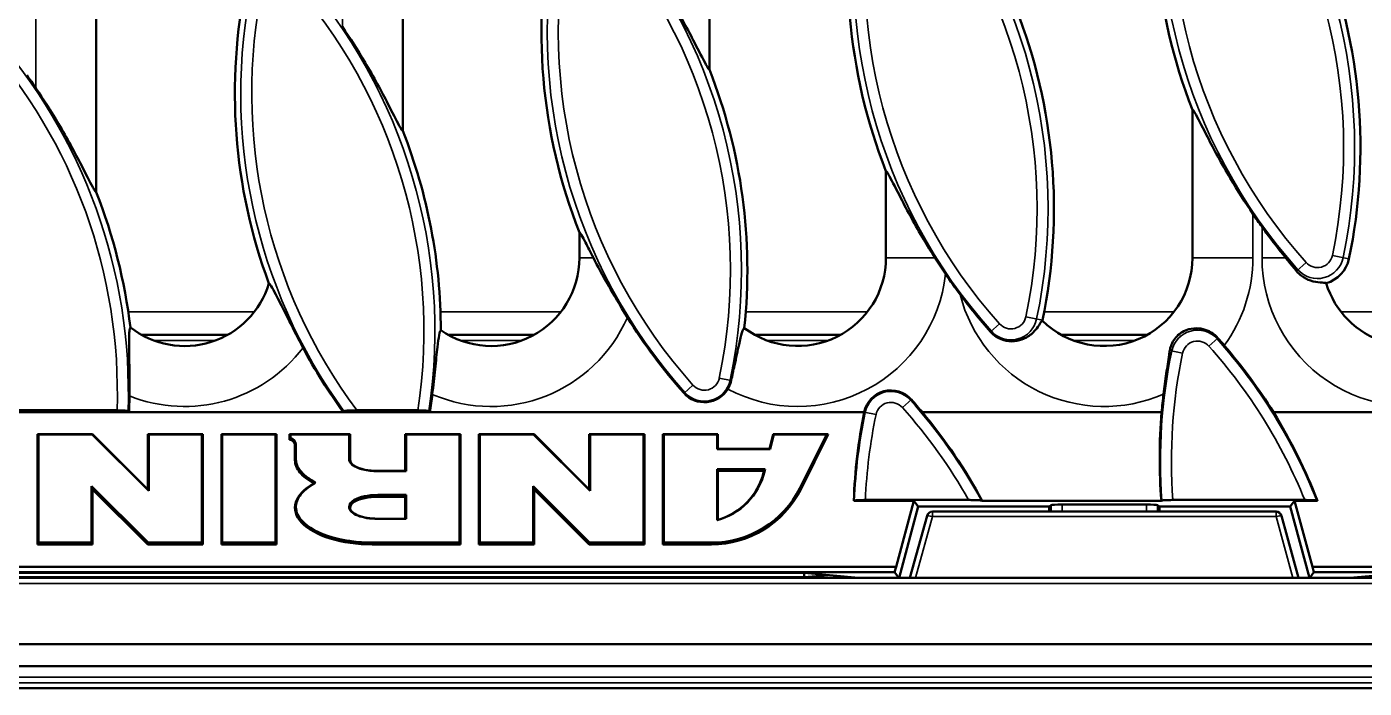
# Model space of a CAD drawing. Header units: millimetres. Extents: x 0 to 1485, y 0 to 1050.
# Drawn here: x 1100.9 to 1222.1, y 411.2 to 471.1 of the extents above; entities that cross this region are included whole.
import ezdxf

# ---------------------------------------------------------------- set-up
doc = ezdxf.new("R2010")
doc.units = ezdxf.units.MM
doc.header["$LTSCALE"] = 2.5
doc.layers.add('Sichtbar (ISO)', color=7, linetype='Continuous', lineweight=50)
doc.layers.add('Sichtbar schmal (ISO)', color=7, linetype='Continuous', lineweight=35)

msp = doc.modelspace()

# ---------------------------------------------------------------- linework, layer by layer
at = {"layer": 'Sichtbar (ISO)'}
for p, q in [((1162.764, 467.215), (1162.764, 486.685)), ((1134.987, 461.659), (1134.987, 481.129)), ((1107.209, 456.104), (1107.209, 475.573)), ((1206.542, 463.588), (1206.542, 450.179)), ((1178.764, 458.032), (1178.764, 450.179)), ((1150.987, 452.477), (1150.987, 450.179)), ((1119.082, 443.179), (1111.336, 443.179)), ((1146.86, 443.179), (1139.114, 443.179)), ((1174.637, 443.179), (1166.891, 443.179)), ((1202.415, 443.179), (1194.669, 443.179)), ((1099.471, 436.354), (1109.094, 436.354)), ((1130.828, 436.354), (1136.36, 436.354)), ((1053.763, 436.179), (1176.793, 436.179)), ((1182.065, 436.179), (1203.741, 436.179)), ((1213.877, 436.179), (1231.329, 436.179)), ((1101.876, 424.21), (1101.876, 434.184)), ((1101.876, 434.184), (1106.876, 434.184)), ((1101.876, 434.184), (1101.963, 434.168)), ((1101.963, 424.368), (1101.963, 434.168)), ((1101.963, 434.168), (1106.839, 434.168)), ((1106.876, 434.184), (1106.839, 434.168)), ((1106.839, 434.168), (1111.963, 429.058)), ((1106.876, 434.184), (1111.876, 429.197)), ((1111.876, 429.197), (1111.876, 434.184)), ((1111.876, 434.184), (1116.876, 434.184)), ((1111.876, 434.184), (1111.963, 434.168)), ((1111.963, 429.058), (1111.963, 434.168)), ((1111.963, 434.168), (1116.788, 434.168)), ((1116.876, 434.184), (1116.788, 434.168)), ((1116.788, 434.168), (1116.788, 424.368)), ((1116.876, 434.184), (1116.876, 424.21)), ((1118.542, 424.21), (1118.542, 434.184)), ((1118.542, 434.184), (1123.542, 434.184)), ((1118.542, 434.184), (1118.63, 434.168)), ((1118.63, 424.368), (1118.63, 434.168)), ((1118.63, 434.168), (1123.455, 434.168)), ((1123.542, 434.184), (1123.455, 434.168)), ((1123.455, 434.168), (1123.455, 424.368)), ((1123.542, 434.184), (1123.542, 424.21)), ((1124.709, 433.686), (1124.709, 434.184)), ((1124.709, 434.184), (1130.209, 434.184)), ((1124.709, 434.184), (1124.796, 434.168)), ((1124.796, 433.838), (1124.796, 434.168)), ((1124.796, 434.168), (1130.121, 434.168)), ((1130.209, 434.184), (1130.121, 434.168)), ((1130.121, 434.168), (1130.121, 431.928)), ((1130.209, 434.184), (1130.209, 431.857)), ((1135.209, 430.859), (1135.209, 434.184)), ((1135.209, 434.184), (1140.209, 434.184)), ((1135.209, 434.184), (1135.296, 434.168)), ((1135.296, 430.843), (1135.296, 434.168)), ((1135.296, 434.168), (1140.121, 434.168)), ((1140.209, 434.184), (1140.121, 434.168)), ((1140.121, 434.168), (1140.121, 424.368)), ((1140.209, 434.184), (1140.209, 424.21)), ((1141.876, 424.21), (1141.876, 434.184)), ((1141.876, 434.184), (1146.876, 434.184)), ((1141.876, 434.184), (1141.963, 434.168)), ((1141.963, 424.368), (1141.963, 434.168)), ((1141.963, 434.168), (1146.839, 434.168)), ((1146.876, 434.184), (1146.839, 434.168)), ((1146.839, 434.168), (1151.963, 429.058)), ((1146.876, 434.184), (1151.876, 429.197)), ((1151.876, 429.197), (1151.876, 434.184)), ((1151.876, 434.184), (1156.876, 434.184)), ((1151.876, 434.184), (1151.963, 434.168)), ((1151.963, 429.058), (1151.963, 434.168)), ((1151.963, 434.168), (1156.788, 434.168)), ((1156.876, 434.184), (1156.788, 434.168)), ((1156.788, 434.168), (1156.788, 424.368)), ((1156.876, 434.184), (1156.876, 424.21)), ((1158.542, 424.21), (1158.542, 434.184)), ((1158.542, 434.184), (1163.542, 434.184)), ((1158.542, 434.184), (1158.63, 434.168)), ((1158.63, 424.368), (1158.63, 434.168)), ((1158.63, 434.168), (1163.455, 434.168)), ((1163.542, 434.184), (1163.455, 434.168)), ((1163.455, 434.168), (1163.455, 432.838)), ((1163.542, 434.184), (1163.542, 432.854)), ((1168.209, 432.854), (1168.542, 434.184)), ((1168.277, 432.838), (1168.611, 434.168)), ((1168.542, 434.184), (1173.542, 434.184)), ((1168.542, 434.184), (1168.611, 434.168)), ((1168.611, 434.168), (1173.401, 434.168)), ((1173.401, 434.168), (1170.964, 429.307)), ((1173.542, 434.184), (1171.042, 429.197)), ((1173.542, 434.184), (1173.401, 434.168)), ((1125.209, 431.857), (1125.209, 433.187)), ((1125.296, 431.928), (1125.296, 433.258)), ((1163.542, 432.854), (1163.455, 432.838)), ((1163.455, 432.838), (1168.277, 432.838)), ((1163.542, 432.854), (1168.209, 432.854)), ((1168.209, 432.854), (1168.277, 432.838)), ((1132.709, 430.859), (1135.209, 430.859)), ((1132.709, 430.843), (1135.296, 430.843)), ((1135.209, 430.859), (1135.296, 430.843)), ((1163.455, 426.397), (1163.455, 431.018)), ((1163.542, 430.859), (1163.455, 431.018)), ((1163.455, 431.018), (1167.821, 431.018)), ((1163.542, 430.859), (1163.542, 426.441)), ((1167.709, 430.859), (1163.542, 430.859)), ((1167.674, 430.72), (1167.709, 430.859)), ((1167.709, 430.859), (1167.821, 431.018)), ((1167.821, 431.018), (1167.759, 430.771)), ((1111.912, 424.368), (1106.788, 429.479)), ((1106.876, 429.197), (1106.788, 429.479)), ((1106.788, 429.479), (1106.788, 424.368)), ((1111.876, 424.21), (1106.876, 429.197)), ((1106.876, 429.197), (1106.876, 424.21)), ((1111.876, 429.197), (1111.963, 429.058)), ((1151.912, 424.368), (1146.788, 429.479)), ((1146.876, 429.197), (1146.788, 429.479)), ((1146.788, 429.479), (1146.788, 424.368)), ((1151.876, 424.21), (1146.876, 429.197)), ((1146.876, 429.197), (1146.876, 424.21)), ((1151.876, 429.197), (1151.963, 429.058)), ((1132.709, 428.691), (1135.296, 428.691)), ((1135.209, 428.532), (1132.709, 428.532)), ((1135.209, 428.532), (1135.296, 428.691)), ((1135.209, 426.537), (1135.209, 428.532)), ((1135.296, 428.691), (1135.296, 426.521)), ((1175.851, 428.157), (1175.897, 428.184)), ((1175.851, 428.157), (1181.301, 428.157)), ((1176.896, 428.232), (1186.251, 428.232)), ((1181.301, 428.157), (1179.676, 422.179)), ((1181.686, 427.655), (1181.301, 428.157)), ((1187.418, 428.184), (1187.429, 428.179)), ((1187.484, 428.157), (1203.719, 428.157)), ((1203.754, 428.179), (1203.762, 428.184)), ((1204.757, 428.232), (1216.711, 428.232)), ((1215.398, 427.655), (1215.783, 428.157)), ((1217.408, 422.179), (1215.783, 428.157)), ((1215.783, 428.157), (1217.863, 428.157)), ((1181.686, 427.655), (1179.951, 421.179)), ((1180.933, 421.179), (1182.487, 426.812)), ((1193.542, 427.655), (1181.686, 427.655)), ((1214.115, 427.179), (1182.969, 427.179)), ((1193.542, 427.655), (1193.725, 427.765)), ((1193.542, 427.179), (1193.542, 427.655)), ((1194.721, 427.812), (1202.363, 427.812)), ((1203.36, 427.765), (1203.542, 427.655)), ((1215.398, 427.655), (1203.542, 427.655)), ((1203.542, 427.655), (1203.542, 427.179)), ((1214.597, 426.812), (1216.151, 421.179)), ((1217.134, 421.179), (1215.398, 427.655)), ((1132.709, 426.537), (1135.209, 426.537)), ((1135.296, 426.521), (1132.709, 426.521)), ((1135.209, 426.537), (1135.296, 426.521)), ((1101.876, 424.21), (1101.963, 424.368)), ((1106.876, 424.21), (1101.876, 424.21)), ((1106.788, 424.368), (1101.963, 424.368)), ((1106.876, 424.21), (1106.788, 424.368)), ((1111.876, 424.21), (1111.912, 424.368)), ((1116.876, 424.21), (1111.876, 424.21)), ((1116.788, 424.368), (1111.912, 424.368)), ((1116.876, 424.21), (1116.788, 424.368)), ((1118.542, 424.21), (1118.63, 424.368)), ((1123.542, 424.21), (1118.542, 424.21)), ((1123.455, 424.368), (1118.63, 424.368)), ((1123.542, 424.21), (1123.455, 424.368)), ((1140.121, 424.368), (1132.209, 424.368)), ((1140.209, 424.21), (1132.209, 424.21)), ((1140.209, 424.21), (1140.121, 424.368)), ((1141.876, 424.21), (1141.963, 424.368)), ((1146.876, 424.21), (1141.876, 424.21)), ((1146.788, 424.368), (1141.963, 424.368)), ((1146.876, 424.21), (1146.788, 424.368)), ((1151.876, 424.21), (1151.912, 424.368)), ((1156.876, 424.21), (1151.876, 424.21)), ((1156.788, 424.368), (1151.912, 424.368)), ((1156.876, 424.21), (1156.788, 424.368)), ((1158.542, 424.21), (1158.63, 424.368)), ((1162.952, 424.21), (1158.542, 424.21)), ((1162.952, 424.368), (1158.63, 424.368)), ((1054.346, 422.179), (1179.676, 422.179)), ((1179.676, 422.179), (1179.542, 421.679)), ((1217.542, 421.679), (1217.408, 422.179)), ((1217.408, 422.179), (1233.789, 422.179)), ((1181.279, 421.179), (1021.805, 421.179)), ((1031.738, 421.627), (1171.346, 421.627)), ((1179.542, 421.679), (1054.295, 421.679)), ((1171.346, 421.232), (1056.564, 421.232)), ((1171.346, 421.627), (1176.277, 421.179)), ((1171.346, 421.232), (1171.346, 421.627)), ((1173.523, 421.429), (1171.346, 421.232)), ((1179.926, 421.179), (1179.542, 421.679)), ((1215.645, 421.179), (1181.44, 421.179)), ((1375.279, 421.179), (1215.805, 421.179)), ((1217.159, 421.179), (1217.542, 421.679)), ((1217.542, 421.679), (1233.954, 421.679)), ((1220.807, 421.179), (1225.738, 421.627)), ((448.542, 415.179), (1448.542, 415.179)), ((448.542, 413.179), (1448.542, 413.179)), ((448.542, 411.179), (1448.542, 411.179))]:
    msp.add_line(p, q, dxfattribs=at)
for centre, radius, start, end in [((1252.614, 481.724), 49.513, 168.215, 201.48707), ((1224.836, 476.168), 49.513, 168.215, 201.48707), ((1197.058, 470.613), 49.513, 168.215, 201.48707), ((1172.249, 460.19), 49.513, 348.215, 21.48707), ((1169.28, 465.057), 49.513, 168.215, 200.35163), ((1144.471, 454.635), 49.513, 348.215, 21.48707), ((1061.137, 437.968), 49.075, 34.18932, 35.86414), ((1116.693, 449.079), 49.513, 353.89055, 21.48707), ((1088.915, 443.523), 49.513, 0.09475, 21.48707), ((1061.137, 437.968), 49.513, 6.83938, 21.48707), ((1252.614, 481.724), 49.075, 214.18932, 215.86414), ((1142.987, 450.179), 8, 235.25884, 0), ((1170.764, 450.179), 8, 232.77023, 0), ((1198.542, 450.179), 8, 225.45113, 0), ((1217.866, 450.673), 2.913, 285.82209, 348.215), ((1224.836, 476.168), 49.075, 214.02211, 216.68994), ((1115.209, 450.179), 8, 232.12771, 342.98103), ((1226.32, 450.179), 8, 196.77438, 308.76618), ((1197.058, 470.613), 49.075, 211.76556, 221.785), ((1190.089, 445.117), 2.913, 347.32634, 348.215), ((1169.28, 465.057), 49.075, 207.98404, 216.04675), ((1172.249, 410.19), 49.075, 31.97697, 40.75463), ((1061.137, 437.968), 49.075, 357.91123, 359.64369), ((1088.915, 443.523), 49.075, 351.39317, 353.30397), ((1162.311, 439.561), 2.475, 221.785, 328.90769), ((1179.218, 435.686), 2.475, 41.785, 168.215), ((1252.614, 431.724), 49.075, 172.86321, 174.79115), ((1144.471, 404.635), 49.075, 39.9997, 41.785), ((1224.836, 426.168), 49.075, 168.215, 168.22952), ((1182.969, 426.679), 0.5, 90, 164.57723), ((1214.115, 426.679), 0.5, 15.42277, 90)]:
    msp.add_arc(centre, radius, start, end, dxfattribs=at)
for centre, major_axis, ratio, start_param, end_param in [((1224.836, 426.475), (0, -49.014), 0.9999805, 4.5130771, 4.6780611), ((1144.471, 404.94), (0, 48.88), 0.9999805, 5.2073271, 5.4057186), ((1252.614, 432.03), (0, -49.049), 0.9999805, 4.6277026, 4.791444), ((1172.249, 410.496), (0, 48.915), 0.9999805, 5.0817922, 5.2651826), ((1124.709, 433.187), (0.5, 0), 0.9974587, 0, 1.5707963), ((1124.709, 433.258), (0.587, 0), 0.9974587, 0, 1.4213206), ((1161.876, 432.238), (6.064, 0), 0.9974587, 4.9758248, 6.0382066), ((1161.876, 432.166), (5.977, 0), 0.9974587, 4.994984, 6.0382066), ((1126.948, 429.799), (0.0875, 0), 0.9974587, 5.2094579, 7.3641721), ((1162.952, 433.303), (-8.958, 0), 0.9974587, 1.5707963, 2.677945), ((1162.952, 433.232), (-9.045, 0), 0.9974587, 1.5707963, 2.677945), ((1194.721, 427.76), (1, 0), 0.0524078, 1.5707963, 3.0543262), ((1202.363, 427.76), (1, 0), 0.0524078, 0.0872665, 1.5707963)]:
    msp.add_ellipse(centre, major_axis=major_axis, ratio=ratio, start_param=start_param, end_param=end_param, dxfattribs=at)
for points, knots in [([(1157.287, 476.656), (1157.982, 475.632), (1158.687, 474.529), (1160.119, 472.121), (1160.827, 470.816), (1161.779, 468.975), (1162.18, 468.167), (1162.519, 467.546), (1162.592, 467.418), (1162.703, 467.254), (1162.743, 467.213), (1162.764, 467.215)], [3.5624746, 3.5624746, 3.5624746, 3.5624746, 3.9247289, 3.9247289, 4.355561, 4.355561, 4.6258932, 4.6258932, 4.7021961, 4.7021961, 4.7731285, 4.7731285, 4.7731285, 4.7731285]), ([(1129.509, 471.1), (1130.205, 470.077), (1130.909, 468.973), (1132.342, 466.566), (1133.049, 465.261), (1134.001, 463.419), (1134.402, 462.612), (1134.741, 461.991), (1134.814, 461.863), (1134.926, 461.699), (1134.965, 461.658), (1134.987, 461.659)], [3.5624746, 3.5624746, 3.5624746, 3.5624746, 3.9247289, 3.9247289, 4.355561, 4.355561, 4.6258932, 4.6258932, 4.7021961, 4.7021961, 4.7731285, 4.7731285, 4.7731285, 4.7731285]), ([(1101.732, 465.545), (1102.427, 464.521), (1103.131, 463.418), (1104.564, 461.01), (1105.271, 459.705), (1106.224, 457.864), (1106.624, 457.056), (1106.963, 456.435), (1107.037, 456.307), (1107.148, 456.143), (1107.187, 456.102), (1107.209, 456.104)], [3.5624746, 3.5624746, 3.5624746, 3.5624746, 3.9247289, 3.9247289, 4.355561, 4.355561, 4.6258932, 4.6258932, 4.7021961, 4.7021961, 4.7731285, 4.7731285, 4.7731285, 4.7731285]), ([(1212.019, 454.147), (1211.324, 455.171), (1210.62, 456.274), (1209.187, 458.682), (1208.48, 459.987), (1207.528, 461.828), (1207.127, 462.635), (1206.788, 463.256), (1206.714, 463.385), (1206.603, 463.549), (1206.564, 463.59), (1206.542, 463.588)], [3.5624746, 3.5624746, 3.5624746, 3.5624746, 3.9247289, 3.9247289, 4.355561, 4.355561, 4.6258932, 4.6258932, 4.7021961, 4.7021961, 4.7731285, 4.7731285, 4.7731285, 4.7731285]), ([(1183.197, 450.179), (1182.853, 450.72), (1182.514, 451.269), (1181.41, 453.126), (1180.702, 454.431), (1179.75, 456.272), (1179.349, 457.08), (1179.01, 457.701), (1178.937, 457.829), (1178.826, 457.993), (1178.786, 458.034), (1178.764, 458.032)], [3.7439452, 3.7439452, 3.7439452, 3.7439452, 3.9247289, 3.9247289, 4.355561, 4.355561, 4.6258932, 4.6258932, 4.7021961, 4.7021961, 4.7731285, 4.7731285, 4.7731285, 4.7731285]), ([(1152.25, 450.179), (1151.987, 450.69), (1151.746, 451.168), (1151.414, 451.811), (1151.286, 452.054), (1151.09, 452.386), (1151.019, 452.479), (1150.987, 452.477)], [1.15075263, 1.15075263, 1.15075263, 1.15075263, 1.33280125, 1.33280125, 1.44566976, 1.44566976, 1.55314882, 1.55314882, 1.55314882, 1.55314882]), ([(1214.971, 450.179), (1214.375, 450.924), (1213.774, 451.705), (1213.1, 452.618), (1212.972, 452.794), (1212.843, 452.973)], [0.79100906, 0.79100906, 0.79100906, 0.79100906, 1.06711662, 1.06711662, 1.13164015, 1.13164015, 1.13164015, 1.13164015]), ([(1155.334, 444.777), (1154.655, 445.875), (1154.068, 446.873), (1153.091, 448.588), (1152.628, 449.446), (1152.25, 450.179)], [-0.50305137, -0.50305137, -0.50305137, -0.50305137, -0.28176092, -0.28176092, 0, 0, 0, 0]), ([(1215.961, 448.97), (1215.838, 449.116), (1215.716, 449.263), (1215.386, 449.664), (1215.178, 449.92), (1214.971, 450.179)], [-0.16398757, -0.16398757, -0.16398757, -0.16398757, -0.10303818, -0.10303818, 0, 0, 0, 0]), ([(1218.66, 447.87), (1218.581, 447.912), (1218.381, 447.911), (1217.862, 447.955), (1217.564, 447.996), (1216.956, 448.202), (1216.67, 448.345), (1216.247, 448.666), (1216.096, 448.808), (1215.961, 448.97)], [-0.59336307, -0.59336307, -0.59336307, -0.59336307, -0.44532861, -0.44532861, -0.31559513, -0.31559513, -0.20247926, -0.20247926, -0.13438632, -0.13438632, -0.13438632, -0.13438632]), ([(1125.943, 442.03), (1125.659, 442.564), (1125.38, 443.098), (1124.844, 444.14), (1124.588, 444.647), (1124.011, 445.795), (1123.721, 446.382), (1123.325, 447.149), (1123.178, 447.423), (1122.97, 447.753), (1122.9, 447.836), (1122.859, 447.838)], [-0.84457656, -0.84457656, -0.84457656, -0.84457656, -0.68304025, -0.68304025, -0.52116384, -0.52116384, -0.29205806, -0.29205806, -0.13201499, -0.13201499, 0, 0, 0, 0]), ([(1110.298, 443.864), (1110.274, 443.849), (1110.254, 443.8), (1110.223, 443.64), (1110.211, 443.53), (1110.187, 443.122), (1110.184, 442.748), (1110.188, 441.711), (1110.2, 440.948), (1110.214, 439.317), (1110.217, 438.493), (1110.212, 437.663)], [-0.91480107, -0.91480107, -0.91480107, -0.91480107, -0.81799486, -0.81799486, -0.72112832, -0.72112832, -0.5260391, -0.5260391, -0.24893728, -0.24893728, 0, 0, 0, 0]), ([(1138.428, 443.605), (1138.374, 443.574), (1138.323, 443.418), (1138.222, 442.885), (1138.173, 442.515), (1138.056, 441.506), (1137.987, 440.817), (1137.831, 439.349), (1137.747, 438.578), (1137.656, 437.801)], [-0.84847316, -0.84847316, -0.84847316, -0.84847316, -0.66283823, -0.66283823, -0.47724944, -0.47724944, -0.23448502, -0.23448502, 0, 0, 0, 0]), ([(1165.924, 443.81), (1165.867, 443.782), (1165.798, 443.632), (1165.639, 443.113), (1165.55, 442.751), (1165.327, 441.773), (1165.188, 441.117), (1164.94, 439.97), (1164.841, 439.516), (1164.739, 439.055)], [-0.84066983, -0.84066983, -0.84066983, -0.84066983, -0.65304242, -0.65304242, -0.46580905, -0.46580905, -0.22987936, -0.22987936, -0.08609068, -0.08609068, -0.08609068, -0.08609068]), ([(1192.93, 444.478), (1192.873, 444.459), (1192.8, 444.335), (1192.619, 444.045), (1192.485, 443.832), (1192.083, 443.373), (1191.827, 443.146), (1191.24, 442.812), (1190.943, 442.701), (1190.319, 442.59), (1189.994, 442.588), (1189.349, 442.711), (1189.042, 442.831), (1188.568, 443.134), (1188.389, 443.286), (1188.235, 443.46)], [-0.84787272, -0.84787272, -0.84787272, -0.84787272, -0.74628622, -0.74628622, -0.62471501, -0.62471501, -0.50102747, -0.50102747, -0.39652118, -0.39652118, -0.29431906, -0.29431906, -0.19487339, -0.19487339, -0.12467556, -0.12467556, -0.12467556, -0.12467556]), ([(1204.487, 441.765), (1204.51, 441.908), (1204.545, 442.049), (1204.655, 442.363), (1204.738, 442.536), (1204.95, 442.866), (1205.077, 443.018), (1205.39, 443.307), (1205.569, 443.429), (1206.041, 443.668), (1206.352, 443.755), (1206.953, 443.805), (1207.24, 443.781), (1207.764, 443.648), (1208.001, 443.551), (1208.453, 443.278), (1208.663, 443.104), (1208.845, 442.895), (1208.846, 442.895), (1208.846, 442.895)], [-0.72077192, -0.72077192, -0.72077192, -0.72077192, -0.66846767, -0.66846767, -0.60254602, -0.60254602, -0.53654415, -0.53654415, -0.46444917, -0.46444917, -0.35613306, -0.35613306, -0.2608584, -0.2608584, -0.17875873, -0.17875873, -0.09496697, -0.09496697, -0.09481806, -0.09481806, -0.09481806, -0.09481806]), ([(1203.919, 437.821), (1203.997, 438.45), (1204.081, 439.075), (1204.252, 440.27), (1204.338, 440.839), (1204.446, 441.514), (1204.466, 441.641), (1204.487, 441.765)], [-0.53747528, -0.53747528, -0.53747528, -0.53747528, -0.384724, -0.384724, -0.23855347, -0.23855347, -0.2038888, -0.2038888, -0.2038888, -0.2038888]), ([(1164.739, 439.055), (1164.715, 438.945), (1164.683, 438.837), (1164.588, 438.575), (1164.516, 438.426), (1164.43, 438.283)], [-0.083903545, -0.083903545, -0.083903545, -0.083903545, -0.04982625, -0.04982625, 0, 0, 0, 0]), ([(1109.094, 436.354), (1109.217, 436.354), (1109.363, 436.352), (1109.59, 436.343), (1109.713, 436.336), (1109.887, 436.321), (1109.969, 436.31), (1110.053, 436.293), (1110.08, 436.283), (1110.088, 436.274)], [0.44541901, 0.44541901, 0.44541901, 0.44541901, 0.48242009, 0.48242009, 0.51942714, 0.51942714, 0.55650772, 0.55650772, 0.58524025, 0.58524025, 0.58524025, 0.58524025]), ([(1129.65, 436.274), (1129.654, 436.282), (1129.676, 436.291), (1129.756, 436.308), (1129.844, 436.319), (1130.038, 436.334), (1130.185, 436.342), (1130.471, 436.351), (1130.664, 436.354), (1130.828, 436.354)], [0.00845278, 0.00845278, 0.00845278, 0.00845278, 0.0346287, 0.0346287, 0.07195182, 0.07195182, 0.11449499, 0.11449499, 0.16360567, 0.16360567, 0.16360567, 0.16360567]), ([(1136.36, 436.354), (1136.485, 436.354), (1136.633, 436.352), (1136.862, 436.343), (1136.986, 436.336), (1137.159, 436.321), (1137.241, 436.31), (1137.322, 436.292), (1137.348, 436.283), (1137.356, 436.274)], [0.44837847, 0.44837847, 0.44837847, 0.44837847, 0.48587956, 0.48587956, 0.52298736, 0.52298736, 0.55993098, 0.55993098, 0.58852517, 0.58852517, 0.58852517, 0.58852517]), ([(1126.989, 429.876), (1126.856, 429.947), (1126.73, 430.02), (1126.534, 430.145), (1126.459, 430.196), (1126.14, 430.426), (1125.932, 430.614), (1125.66, 430.931), (1125.572, 431.058), (1125.434, 431.306), (1125.384, 431.428), (1125.314, 431.676), (1125.296, 431.802), (1125.296, 431.928)], [-0.6949133, -0.6949133, -0.6949133, -0.6949133, -0.6106505, -0.6106505, -0.55498972, -0.55498972, -0.36222206, -0.36222206, -0.23855288, -0.23855288, -0.12118626, -0.12118626, 0, 0, 0, 0]), ([(1130.121, 431.928), (1130.121, 431.85), (1130.141, 431.773), (1130.201, 431.653), (1130.231, 431.607), (1130.395, 431.409), (1130.593, 431.276), (1131.013, 431.096), (1131.201, 431.037), (1131.599, 430.942), (1131.807, 430.907), (1132.246, 430.857), (1132.477, 430.843), (1132.709, 430.843)], [-3.1415927, -3.1415927, -3.1415927, -3.1415927, -2.9511233, -2.9511233, -2.8253065, -2.8253065, -2.3895705, -2.3895705, -2.1100262, -2.1100262, -1.8447282, -1.8447282, -1.5707963, -1.5707963, -1.5707963, -1.5707963]), ([(1130.209, 431.857), (1130.209, 431.661), (1130.358, 431.466), (1131.085, 431.031), (1131.891, 430.859), (1132.709, 430.859)], [-3.1415927, -3.1415927, -3.1415927, -3.1415927, -2.552544, -2.552544, -1.5707963, -1.5707963, -1.5707963, -1.5707963]), ([(1132.209, 424.368), (1131.565, 424.368), (1130.92, 424.412), (1129.892, 424.551), (1129.493, 424.624), (1127.795, 425.024), (1126.701, 425.542), (1125.828, 426.348), (1125.66, 426.554), (1125.416, 426.972), (1125.343, 427.185), (1125.284, 427.601), (1125.296, 427.804), (1125.404, 428.207), (1125.501, 428.408), (1125.924, 429.009), (1126.384, 429.394), (1126.99, 429.722)], [-1.5707963, -1.5707963, -1.5707963, -1.5707963, -1.2929744, -1.2929744, -1.1094559, -1.1094559, -0.4738838, -0.4738838, -0.2700097, -0.2700097, -0.0661356, -0.0661356, 0.1273485, 0.1273485, 0.3208326, 0.3208326, 0.7203944, 0.7203944, 0.7203944, 0.7203944]), ([(1132.709, 426.521), (1132.045, 426.521), (1131.058, 426.684), (1130.281, 427.142), (1130.121, 427.447), (1130.121, 427.845), (1130.299, 428.064), (1131.063, 428.52), (1131.879, 428.691), (1132.709, 428.691)], [-1.5707963, -1.5707963, -1.5707963, -1.5707963, -0.7853982, -0.3926991, 0, 0, 0.5890486, 0.5890486, 1.5707963, 1.5707963, 1.5707963, 1.5707963]), ([(1132.709, 428.532), (1131.891, 428.532), (1131.085, 428.36), (1130.358, 427.926), (1130.209, 427.73), (1130.209, 427.404), (1130.339, 427.143), (1131.079, 426.699), (1132.054, 426.537), (1132.709, 426.537)], [-1.5707963, -1.5707963, -1.5707963, -1.5707963, -0.5890486, -0.5890486, 0, 0, 0.3926991, 0.7853982, 1.5707963, 1.5707963, 1.5707963, 1.5707963]), ([(1175.897, 428.184), (1175.906, 428.189), (1175.934, 428.195), (1176.018, 428.205), (1176.101, 428.212), (1176.276, 428.221), (1176.399, 428.225), (1176.628, 428.23), (1176.773, 428.232), (1176.896, 428.232)], [0.00844532, 0.00844532, 0.00844532, 0.00844532, 0.03708472, 0.03708472, 0.07420155, 0.07420155, 0.11130863, 0.11130863, 0.14836656, 0.14836656, 0.14836656, 0.14836656]), ([(1186.251, 428.232), (1186.399, 428.232), (1186.574, 428.23), (1186.843, 428.225), (1186.988, 428.22), (1187.187, 428.211), (1187.281, 428.204), (1187.375, 428.194), (1187.406, 428.189), (1187.418, 428.184)], [0.47679973, 0.47679973, 0.47679973, 0.47679973, 0.52117816, 0.52117816, 0.56312573, 0.56312573, 0.60176508, 0.60176508, 0.62890765, 0.62890765, 0.62890765, 0.62890765]), ([(1203.762, 428.184), (1203.77, 428.189), (1203.797, 428.195), (1203.88, 428.205), (1203.962, 428.212), (1204.136, 428.221), (1204.259, 428.225), (1204.488, 428.23), (1204.633, 428.232), (1204.757, 428.232)], [0.00844319, 0.00844319, 0.00844319, 0.00844319, 0.0370523, 0.0370523, 0.07405661, 0.07405661, 0.111089, 0.111089, 0.14821782, 0.14821782, 0.14821782, 0.14821782]), ([(1216.711, 428.232), (1216.848, 428.232), (1217.009, 428.23), (1217.259, 428.225), (1217.394, 428.221), (1217.583, 428.211), (1217.673, 428.205), (1217.763, 428.194), (1217.792, 428.189), (1217.804, 428.184)], [0.46136005, 0.46136005, 0.46136005, 0.46136005, 0.50228384, 0.50228384, 0.54206107, 0.54206107, 0.58008593, 0.58008593, 0.60790764, 0.60790764, 0.60790764, 0.60790764])]:
    msp.add_open_spline(points, degree=3, knots=knots, dxfattribs=at)
for points, degree in [([(1184.161, 448.71), (1183.833, 449.197), (1183.512, 449.685), (1183.197, 450.179)], 3), ([(1188.235, 443.46), (1187.24, 444.58), (1186.339, 445.698), (1185.483, 446.847)], 3), ([(1208.846, 442.895), (1209.037, 442.674), (1209.231, 442.451), (1209.424, 442.227)], 3), ([(1137.356, 436.274), (1137.397, 436.227), (1137.438, 436.179)], 2), ([(1124.709, 433.686), (1124.749, 433.759), (1124.796, 433.838)], 2), ([(1126.948, 429.728), (1126.392, 430.024), (1125.514, 430.702), (1125.209, 431.472), (1125.209, 431.857)], 3), ([(1132.209, 424.21), (1130.872, 424.21), (1128.202, 424.584), (1125.474, 426.086), (1124.896, 428.051), (1126.066, 429.251), (1126.948, 429.728)], 3), ([(1181.44, 421.179), (1181.387, 421.179), (1181.332, 421.179), (1181.279, 421.179)], 3), ([(1215.805, 421.179), (1215.752, 421.179), (1215.697, 421.179), (1215.645, 421.179)], 3)]:
    msp.add_open_spline(points, degree=degree, dxfattribs=at)
for points, weights in [([(1110.088, 436.274), (1110.134, 436.227), (1110.18, 436.179)], [1, 0.999999998639, 1]), ([(1129.601, 436.179), (1129.625, 436.227), (1129.65, 436.274)], [1, 1.0000000004, 1]), ([(1187.429, 428.179), (1187.457, 428.168), (1187.484, 428.157)], [1, 1.00000098271, 1.00000184436]), ([(1203.719, 428.157), (1203.737, 428.168), (1203.754, 428.179)], [1.00000143278, 1.0000007632, 1]), ([(1217.804, 428.184), (1217.833, 428.17), (1217.863, 428.157)], [1, 1.00000007713, 1]), ([(1163.542, 426.441), (1163.499, 426.419), (1163.455, 426.397)], [0.999999999999, 0.999999999997, 0.999999999999])]:
    msp.add_rational_spline(points, weights, degree=2, dxfattribs=at)
at = {"layer": 'Sichtbar schmal (ISO)'}
for p, q in [((1129.509, 486.306), (1129.509, 471.1)), ((1101.732, 480.75), (1101.732, 465.545)), ((1212.019, 450.179), (1212.019, 454.147)), ((1212.843, 452.973), (1212.843, 450.179)), ((1152.25, 450.179), (1150.987, 450.179)), ((1183.197, 450.179), (1178.764, 450.179)), ((1212.019, 450.179), (1206.542, 450.179)), ((1214.971, 450.179), (1212.843, 450.179)), ((1215.961, 448.97), (1216.834, 449.751)), ((1219.221, 450.39), (1220.717, 450.078)), ((1121.525, 445.27), (1110.109, 445.27)), ((1149.303, 445.27), (1138.397, 445.27)), ((1177.081, 445.27), (1166.059, 445.27)), ((1191.443, 444.834), (1192.94, 444.522)), ((1204.859, 445.27), (1193.09, 445.27)), ((1231.528, 445.27), (1220.003, 445.27)), ((1188.235, 443.46), (1189.057, 444.195)), ((1112.425, 442.679), (1117.993, 442.679)), ((1140.203, 442.679), (1145.771, 442.679)), ((1167.981, 442.679), (1173.548, 442.679)), ((1195.758, 442.679), (1201.326, 442.679)), ((1208.846, 442.895), (1208.028, 442.164)), ((1204.487, 441.765), (1205.641, 441.524)), ((1163.665, 439.279), (1164.739, 439.055)), ((1160.465, 437.912), (1161.279, 438.639)), ((1181.064, 437.335), (1180.25, 436.608)), ((1176.795, 436.191), (1177.864, 435.969)), ((1125.209, 433.187), (1125.296, 433.258)), ((1125.209, 431.857), (1125.296, 431.928)), ((1130.209, 431.857), (1130.121, 431.928)), ((1132.709, 430.859), (1132.709, 430.843)), ((1167.674, 430.72), (1167.759, 430.771)), ((1126.948, 429.728), (1126.989, 429.876)), ((1126.948, 429.728), (1126.99, 429.722)), ((1171.042, 429.197), (1170.964, 429.307)), ((1132.709, 428.532), (1132.709, 428.691)), ((1181.44, 421.179), (1182.969, 426.723)), ((1182.969, 427.179), (1182.969, 426.723)), ((1182.969, 426.723), (1214.115, 426.723)), ((1193.725, 427.765), (1193.725, 427.179)), ((1194.721, 427.179), (1194.721, 427.812)), ((1202.363, 427.812), (1202.363, 427.179)), ((1203.36, 427.179), (1203.36, 427.765)), ((1214.115, 426.723), (1214.115, 427.179)), ((1214.115, 426.723), (1215.645, 421.179)), ((1132.709, 426.537), (1132.709, 426.521)), ((1132.209, 424.21), (1132.209, 424.368)), ((1162.952, 424.21), (1162.952, 424.368)), ((448.542, 420.679), (1448.542, 420.679)), ((1448.542, 413.205), (448.542, 413.205)), ((448.542, 412.179), (1448.542, 412.179)), ((1448.542, 411.679), (448.542, 411.679))]:
    msp.add_line(p, q, dxfattribs=at)
for centre, radius, start, end in [((1172.249, 460.19), 47.984, 348.215, 41.785), ((1172.249, 460.19), 48.98, 348.215, 41.785), ((1252.614, 481.724), 48.98, 168.215, 221.785), ((1252.614, 481.724), 47.984, 168.215, 221.785), ((1144.471, 454.635), 48.98, 348.215, 41.785), ((1224.836, 476.168), 48.98, 168.215, 221.785), ((1144.471, 454.635), 47.984, 348.215, 41.785), ((1224.836, 476.168), 47.984, 168.215, 221.785), ((1116.693, 449.079), 48.98, 348.215, 41.785), ((1197.058, 470.613), 48.98, 168.215, 221.785), ((1197.058, 470.613), 47.984, 168.215, 221.785), ((1116.693, 449.079), 47.984, 348.215, 41.785), ((1088.915, 443.523), 47.984, 351.40725, 41.785), ((1088.915, 443.523), 48.98, 351.48885, 41.785), ((1169.28, 465.057), 48.98, 168.215, 215.99013), ((1169.28, 465.057), 47.984, 168.215, 216.73978), ((1061.137, 437.968), 48.98, 358.0185, 41.785), ((1061.137, 437.968), 47.984, 358.07277, 41.785), ((1198.542, 450.179), 13.477, 323.84143, 0), ((1226.32, 450.179), 13.477, 180, 291.76715), ((1217.866, 450.673), 2.38, 221.785, 348.215), ((1217.866, 450.673), 1.384, 221.785, 348.215), ((1170.764, 450.179), 13.477, 241.96617, 353.74225), ((1198.542, 450.179), 13.477, 194.31592, 293.51168), ((1190.089, 445.117), 1.384, 221.785, 348.215), ((1142.987, 450.179), 13.477, 246.69892, 336.37131), ((1190.089, 445.117), 2.38, 221.785, 348.215), ((1206.996, 441.241), 2.38, 41.785, 168.215), ((1206.996, 441.241), 1.384, 41.785, 168.215), ((1172.249, 410.19), 48.98, 21.55338, 41.785), ((1115.209, 450.179), 13.477, 248.23536, 322.7948), ((1252.614, 431.724), 48.98, 168.215, 184.14473), ((1252.614, 431.724), 47.984, 168.215, 184.17366), ((1172.249, 410.19), 47.984, 22.08563, 41.785), ((1162.311, 439.561), 2.38, 221.785, 348.215), ((1162.311, 439.561), 1.384, 221.785, 348.215), ((1179.218, 435.686), 2.38, 41.785, 168.215), ((1179.218, 435.686), 1.384, 41.785, 168.215), ((1144.471, 404.635), 47.984, 29.4571, 41.785), ((1144.471, 404.635), 48.98, 28.7372, 41.785), ((1224.836, 426.168), 48.98, 168.215, 177.64167), ((1224.836, 426.168), 47.984, 168.215, 177.53551)]:
    msp.add_arc(centre, radius, start, end, dxfattribs=at)
for centre, major_axis, start_param, end_param in [((1182.969, 426.679), (-0.482, 0.133), 4.7355692, 6.2831853), ((1214.115, 426.679), (0.482, 0.133), 0, 1.5476161)]:
    msp.add_ellipse(centre, major_axis=major_axis, ratio=0.0840398, start_param=start_param, end_param=end_param, dxfattribs=at)

doc.saveas('drawing.dxf')
